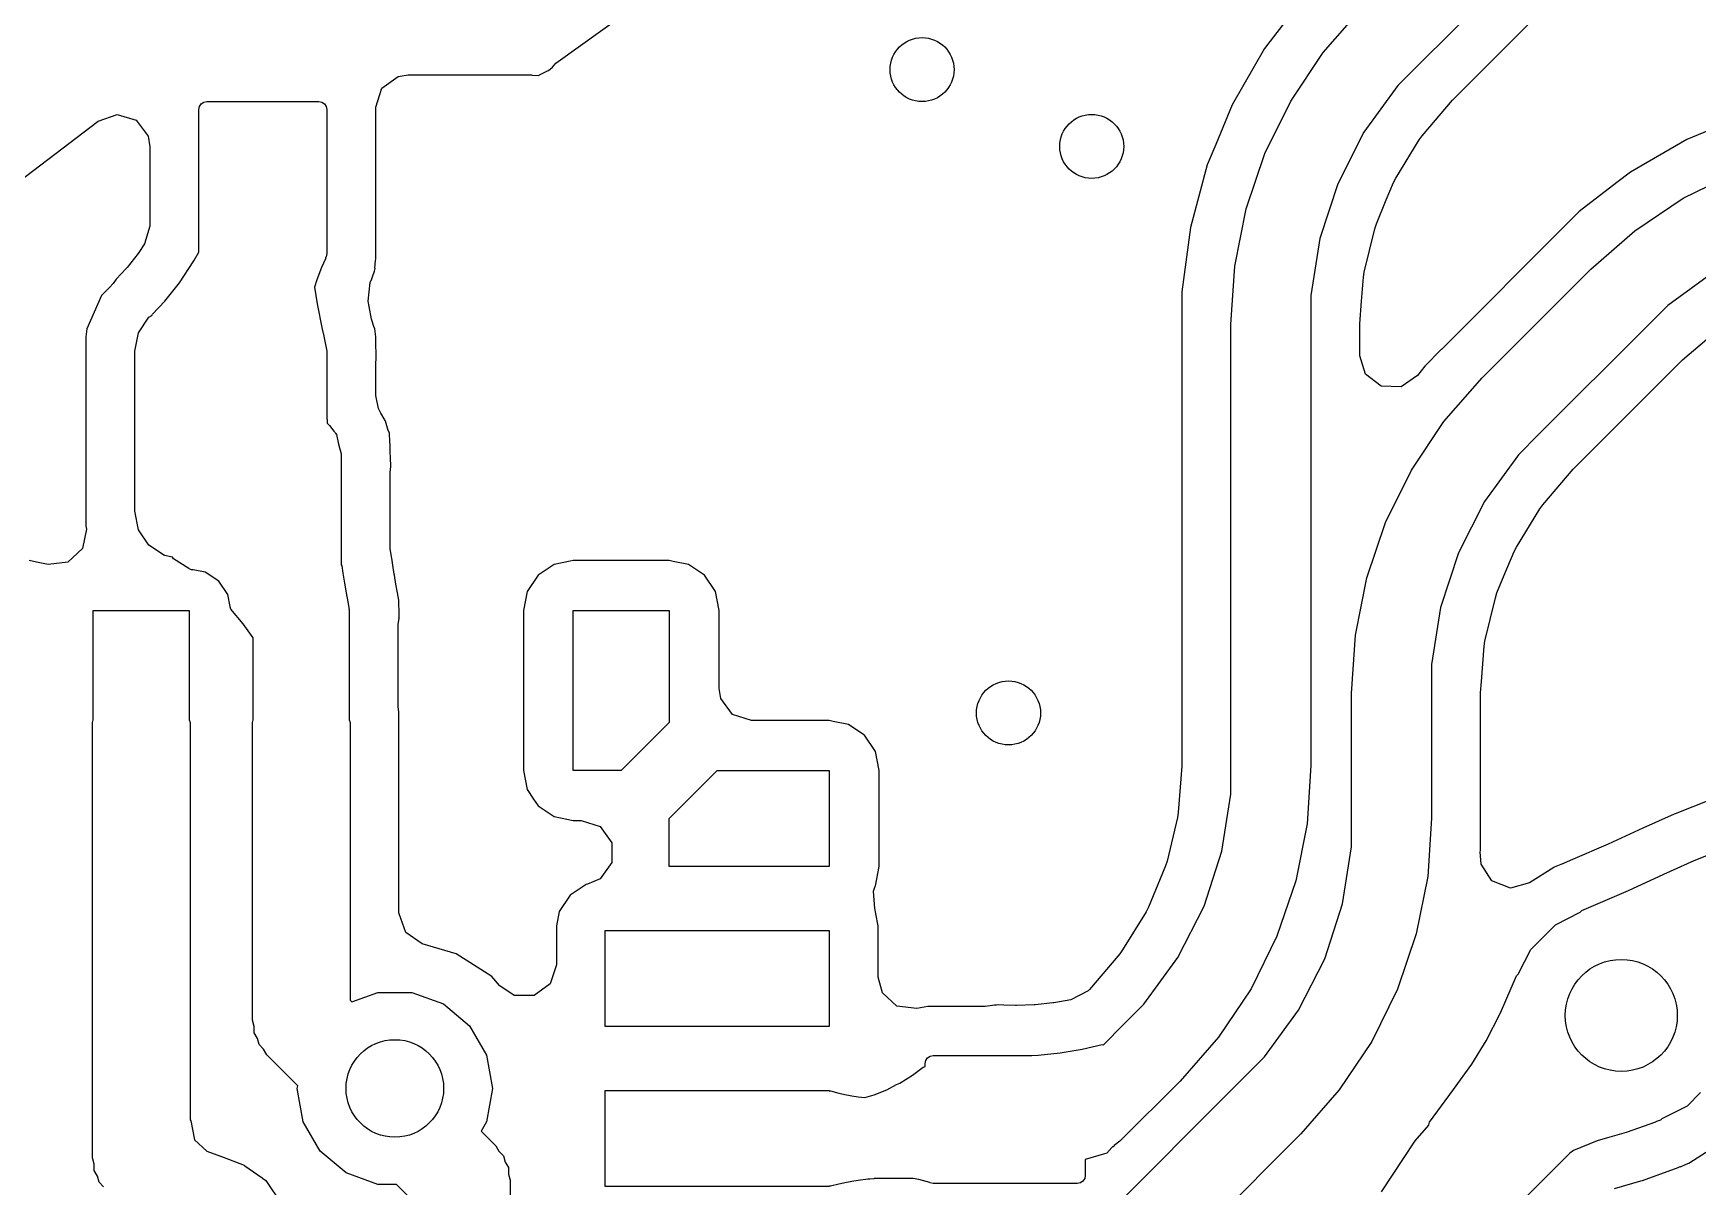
# Model space of a CAD drawing. Extents: x -51.8 to 4.2, y -14.8 to 14.8.
# Drawn here: x -5.59 to -0.39, y -3.05 to 0.55 of the extents above; entities that cross this region are included whole.
import ezdxf

# ---------------------------------------------------------------- set-up
doc = ezdxf.new("R2010")
doc.units = 0
doc.layers.add('BLACK', color=7, linetype='CONTINUOUS')

msp = doc.modelspace()

# ---------------------------------------------------------------- linework, layer by layer
at = {"layer": 'BLACK', "linetype": 'CONTINUOUS'}
for p, q in [((-0.803585, 0.909638), (-1.25964, 0.453589)), ((-1.1072, 0.38979), (-0.724947, 0.772043)), ((-3.95429, 0.460032), (-3.62369, 0.697387)), ((-1.61625, 0.666734), (-1.73978, 0.505751)), ((-1.55671, 0.493161), (-1.43645, 0.630292)), ((-1.73978, 0.505751), (-1.84123, 0.330041)), ((-1.65809, 0.341442), (-1.55671, 0.493161)), ((-4.49789, 0.381907), (-4.44759, 0.418452)), ((-4.44759, 0.418452), (-4.4165, 0.423376)), ((-4.4165, 0.423376), (-4.0348, 0.423376)), ((-4.0348, 0.423376), (-4.03101, 0.423233)), ((-4.03101, 0.423233), (-4.02854, 0.423047)), ((-4.02854, 0.423047), (-4.00797, 0.421491)), ((-4.00797, 0.421491), (-4.00514, 0.423526)), ((-4.00514, 0.423526), (-3.98087, 0.436342)), ((-3.98087, 0.436342), (-3.97759, 0.437535)), ((-3.97759, 0.437535), (-3.97758, 0.437537)), ((-3.97758, 0.437537), (-3.96539, 0.447773)), ((-3.96539, 0.447773), (-3.95429, 0.460032)), ((-1.25962, 0.453574), (-1.32334, 0.389855)), ((-1.25964, 0.453589), (-1.25964, 0.453586)), ((-1.25964, 0.453586), (-1.25962, 0.453574)), ((-4.5171, 0.322776), (-4.49789, 0.381907)), ((-1.32334, 0.389855), (-1.42928, 0.24405)), ((-1.14558, 0.351409), (-1.11687, 0.380118)), ((-1.11687, 0.38012), (-1.10721, 0.389782)), ((-1.11687, 0.380118), (-1.11687, 0.38012)), ((-1.10721, 0.389782), (-1.1072, 0.38979)), ((-5.07, 0.315), (-5.0681, 0.324567)), ((-5.07, -0.130693), (-5.07, 0.315)), ((-5.0681, 0.324567), (-5.06268, 0.332678)), ((-5.06268, 0.332678), (-5.05457, 0.338097)), ((-5.05457, 0.338097), (-5.045, 0.34)), ((-5.045, 0.34), (-4.695, 0.34)), ((-4.695, 0.34), (-4.68543, 0.338097)), ((-4.68543, 0.338097), (-4.67732, 0.332678)), ((-4.67732, 0.332678), (-4.6719, 0.324567)), ((-4.6719, 0.324567), (-4.67, 0.315)), ((-4.67, 0.315), (-4.67, -0.135)), ((-4.5171, -0.15252), (-4.5171, 0.322776)), ((-1.84123, 0.330033), (-1.8924, 0.206513)), ((-1.84123, 0.330041), (-1.84123, 0.330038)), ((-1.84123, 0.330038), (-1.84123, 0.330033)), ((-1.7388, 0.177788), (-1.65809, 0.341442)), ((-1.24747, 0.233097), (-1.15264, 0.34413)), ((-1.15264, 0.34413), (-1.14996, 0.347026)), ((-1.14996, 0.347026), (-1.14558, 0.351409)), ((-5.97521, -0.169427), (-5.38432, 0.279079)), ((-5.38432, 0.279079), (-5.32561, 0.299525)), ((-5.32561, 0.299525), (-5.26609, 0.281554)), ((-5.26609, 0.281554), (-5.2285, 0.232031)), ((-0.301811, 0.270215), (-0.420035, 0.221246)), ((-5.2285, 0.232031), (-5.2229, 0.198947)), ((-1.42928, 0.24405), (-1.5111, 0.083468)), ((-1.32983, 0.101078), (-1.25674, 0.22034)), ((-1.25674, 0.22034), (-1.24747, 0.233097)), ((-0.420035, 0.221246), (-0.595753, 0.119797)), ((-5.2229, 0.198947), (-5.2229, -0.048718)), ((-1.8924, 0.206513), (-1.91889, 0.142569)), ((-1.79746, 0.005), (-1.7388, 0.177788)), ((-1.91889, 0.142569), (-1.97141, -0.053412)), ((-0.595759, 0.119793), (-0.638454, 0.087032)), ((-0.595756, 0.119795), (-0.595759, 0.119793)), ((-0.595753, 0.119797), (-0.595756, 0.119795)), ((-0.431447, 0.038104), (-0.267791, 0.118809)), ((-1.5111, 0.083468), (-1.5668, -0.087936)), ((-1.35934, 0.033073), (-1.33698, 0.087042)), ((-1.33698, 0.087042), (-1.32983, 0.101078)), ((-0.638454, 0.087032), (-0.756742, -0.003733)), ((-1.83306, -0.173965), (-1.79746, 0.005)), ((-1.39051, -0.042173), (-1.35934, 0.033073)), ((-0.58317, -0.063272), (-0.431447, 0.038104)), ((-5.2229, -0.048718), (-5.23972, -0.104409)), ((-1.39538, -0.057182), (-1.39051, -0.042173)), ((-0.791744, -0.038734), (-1.18725, -0.434241)), ((-0.756742, -0.003733), (-0.791744, -0.038734)), ((-1.97141, -0.053416), (-1.9979, -0.254589)), ((-1.97141, -0.053412), (-1.97141, -0.053416)), ((-1.5668, -0.087936), (-1.595, -0.265942)), ((-1.42803, -0.193171), (-1.39538, -0.057182)), ((-0.720362, -0.183585), (-0.58317, -0.063272)), ((-5.26028, -0.135047), (-5.29411, -0.178112)), ((-5.25794, -0.131814), (-5.26028, -0.135047)), ((-5.23972, -0.104409), (-5.25794, -0.131814)), ((-5.08567, -0.15789), (-5.07, -0.130693)), ((-4.67474, -0.151191), (-4.68652, -0.178652)), ((-4.67384, -0.147586), (-4.67474, -0.151191)), ((-4.6719, -0.144567), (-4.67387, -0.147505)), ((-4.67387, -0.147505), (-4.67384, -0.147586)), ((-4.67, -0.135), (-4.6719, -0.144567)), ((-4.51786, -0.156353), (-4.5171, -0.15252)), ((-5.29739, -0.181881), (-5.3289, -0.214685)), ((-5.29411, -0.178112), (-5.29739, -0.181881)), ((-5.13101, -0.226102), (-5.08567, -0.157901)), ((-5.08567, -0.157897), (-5.08567, -0.15789)), ((-5.08567, -0.157901), (-5.08567, -0.157897)), ((-4.68652, -0.178652), (-4.70114, -0.217239)), ((-4.52963, -0.213431), (-4.52776, -0.207894)), ((-4.52776, -0.207894), (-4.52159, -0.189598)), ((-4.52159, -0.189597), (-4.52068, -0.185992)), ((-4.52159, -0.189599), (-4.52159, -0.189597)), ((-4.52159, -0.189598), (-4.52159, -0.189599)), ((-4.52068, -0.185992), (-4.51965, -0.181593)), ((-4.5197, -0.180488), (-4.51786, -0.156353)), ((-4.51965, -0.181593), (-4.5197, -0.180488)), ((-1.845, -0.356047), (-1.83306, -0.173965)), ((-1.4305, -0.208745), (-1.42803, -0.193171)), ((-1.05941, -0.522634), (-0.720362, -0.183585)), ((-0.33406, -0.19071), (-0.479866, -0.296643)), ((-5.34923, -0.240865), (-5.37422, -0.265855)), ((-5.33836, -0.227999), (-5.34923, -0.240865)), ((-5.32891, -0.214695), (-5.33836, -0.227999)), ((-5.3289, -0.214685), (-5.32891, -0.214695)), ((-5.17635, -0.283803), (-5.13101, -0.226102)), ((-4.70114, -0.217239), (-4.70868, -0.239443)), ((-4.70868, -0.239443), (-4.7, -0.2915)), ((-4.5409, -0.283089), (-4.5345, -0.224784)), ((-4.5345, -0.224784), (-4.52963, -0.213431)), ((-1.9979, -0.254589), (-1.9979, -0.300206)), ((-1.43635, -0.283093), (-1.4305, -0.208745)), ((-5.37422, -0.265856), (-5.41996, -0.369448)), ((-5.37422, -0.265855), (-5.37422, -0.265856)), ((-5.21503, -0.324073), (-5.17635, -0.283803)), ((-4.7, -0.2915), (-4.685, -0.371)), ((-4.53767, -0.300228), (-4.5409, -0.283089)), ((-4.53024, -0.339577), (-4.53767, -0.300228)), ((-1.9979, -0.300206), (-1.9979, -0.300228)), ((-1.9979, -0.300228), (-1.9979, -0.356042)), ((-1.595, -0.265942), (-1.595, -0.356051)), ((-1.44195, -0.354093), (-1.43635, -0.283093)), ((-0.479866, -0.296643), (-0.543585, -0.360362)), ((-5.25858, -0.382597), (-5.22607, -0.333934)), ((-5.22607, -0.333934), (-5.21694, -0.327835)), ((-5.21694, -0.327835), (-5.21503, -0.324073)), ((-4.52951, -0.342925), (-4.53024, -0.339577)), ((-4.52324, -0.362203), (-4.52951, -0.342925)), ((-4.52004, -0.36945), (-4.52324, -0.362203)), ((-1.9979, -0.356042), (-1.9979, -0.416751)), ((-1.845, -0.356048), (-1.845, -0.356047)), ((-1.845, -0.356051), (-1.845, -0.356048)), ((-1.845, -1.73395), (-1.845, -0.356051)), ((-1.595, -0.356051), (-1.595, -1.73394)), ((-1.4421, -0.358042), (-1.44195, -0.354093)), ((-1.4421, -0.454264), (-1.4421, -0.358042)), ((-0.543585, -0.360362), (-0.882636, -0.699411)), ((-5.41996, -0.369448), (-5.4229, -0.39477)), ((-5.4229, -0.39477), (-5.4229, -0.985233)), ((-5.27, -0.44), (-5.25858, -0.382597)), ((-4.685, -0.371), (-4.68299, -0.380243)), ((-4.68299, -0.380243), (-4.68142, -0.382597)), ((-4.68142, -0.382597), (-4.67, -0.44)), ((-4.5171, -0.394774), (-4.52004, -0.36945)), ((-4.5171, -0.394776), (-4.5171, -0.394774)), ((-4.5171, -0.405633), (-4.5171, -0.394776)), ((-4.51612, -0.461134), (-4.5171, -0.405633)), ((-0.433975, -0.467203), (-0.323106, -0.372512)), ((-5.27, -0.94), (-5.27, -0.44)), ((-4.67, -0.44), (-4.67, -0.65257)), ((-4.5171, -0.475594), (-4.51625, -0.466079)), ((-4.51651, -0.466058), (-4.51612, -0.461134)), ((-4.51625, -0.466079), (-4.51651, -0.466058)), ((-1.9979, -0.416751), (-1.9979, -0.41676)), ((-1.9979, -0.41676), (-1.9979, -1.67684)), ((-1.42441, -0.511243), (-1.4421, -0.454264)), ((-1.18751, -0.434524), (-1.23925, -0.486267)), ((-1.18725, -0.434241), (-1.18751, -0.434524)), ((-0.436853, -0.469862), (-0.433975, -0.467203)), ((-4.5171, -0.57824), (-4.5171, -0.475594)), ((-1.37508, -0.549093), (-1.42441, -0.511243)), ((-1.26169, -0.515507), (-1.31293, -0.550722)), ((-1.23925, -0.486267), (-1.26169, -0.515507)), ((-0.730203, -0.76321), (-0.436853, -0.469862)), ((-1.31293, -0.550722), (-1.37508, -0.549093)), ((-1.17971, -0.659839), (-1.05945, -0.522708)), ((-1.05945, -0.522708), (-1.05941, -0.522637)), ((-1.05941, -0.522636), (-1.05941, -0.522634)), ((-1.05941, -0.522637), (-1.05941, -0.522636)), ((-4.50853, -0.618865), (-4.5171, -0.57824)), ((-4.50498, -0.62691), (-4.50853, -0.618865)), ((-4.67, -0.65257), (-4.66943, -0.653507)), ((-4.66943, -0.653507), (-4.6693, -0.654696)), ((-4.6693, -0.654696), (-4.66878, -0.664447)), ((-4.66878, -0.664447), (-4.66161, -0.671612)), ((-4.66161, -0.671612), (-4.64823, -0.689482)), ((-4.50173, -0.633073), (-4.50498, -0.62691)), ((-4.4875, -0.656054), (-4.50173, -0.633073)), ((-4.48638, -0.657872), (-4.4875, -0.656054)), ((-4.4849, -0.665769), (-4.48638, -0.657872)), ((-4.47804, -0.687921), (-4.4849, -0.665769)), ((-1.28109, -0.811558), (-1.17971, -0.659839)), ((-4.64823, -0.689482), (-4.64484, -0.69242)), ((-4.64484, -0.69242), (-4.64407, -0.695037)), ((-4.64407, -0.695037), (-4.64029, -0.700094)), ((-4.64029, -0.700094), (-4.63371, -0.730328)), ((-4.47479, -0.695273), (-4.47804, -0.687921)), ((-4.47345, -0.724417), (-4.47479, -0.695273)), ((-4.47264, -0.731338), (-4.47345, -0.724417)), ((-0.882624, -0.699426), (-0.946344, -0.763145)), ((-0.882636, -0.699411), (-0.882637, -0.699414)), ((-0.882637, -0.699414), (-0.882624, -0.699426)), ((-4.63371, -0.730328), (-4.625, -0.76)), ((-4.625, -0.76), (-4.625, -1.10696)), ((-4.4721, -0.734247), (-4.47264, -0.731338)), ((-4.4721, -0.752399), (-4.4721, -0.734247)), ((-4.47205, -0.754721), (-4.4721, -0.752399)), ((-4.47121, -0.772878), (-4.47205, -0.754721)), ((-4.47, -0.799059), (-4.47121, -0.772878)), ((-0.946344, -0.763145), (-1.05228, -0.90895)), ((-0.763198, -0.796208), (-0.739871, -0.772882)), ((-0.739871, -0.77288), (-0.730208, -0.763218)), ((-0.739871, -0.772882), (-0.739871, -0.77288)), ((-0.730208, -0.763218), (-0.730203, -0.76321)), ((-4.4721, -0.817629), (-4.47162, -0.81067)), ((-4.4721, -1.05583), (-4.4721, -0.817629)), ((-4.47162, -0.81067), (-4.47, -0.799064)), ((-4.47, -0.799064), (-4.47, -0.799059)), ((-1.3618, -0.975212), (-1.28109, -0.811558)), ((-0.870475, -0.919903), (-0.775642, -0.80887)), ((-0.775642, -0.80887), (-0.774505, -0.80764)), ((-0.774505, -0.80764), (-0.772964, -0.805974)), ((-0.772964, -0.805974), (-0.763198, -0.796208)), ((-1.05228, -0.90895), (-1.1341, -1.06953)), ((-0.95283, -1.05192), (-0.879744, -0.93266)), ((-0.879744, -0.93266), (-0.870475, -0.919903)), ((-5.4229, -0.985233), (-5.4217, -0.99553)), ((-5.25858, -0.997403), (-5.27, -0.94)), ((-1.42046, -1.148), (-1.3618, -0.975212)), ((-5.4217, -0.99553), (-5.43398, -1.05648)), ((-5.22607, -1.04607), (-5.25858, -0.997403)), ((-5.43398, -1.05648), (-5.47973, -1.09858)), ((-5.1774, -1.07858), (-5.22607, -1.04607)), ((-5.15264, -1.08351), (-5.1774, -1.07858)), ((-5.14954, -1.08799), (-5.15264, -1.08351)), ((-5.10156, -1.11895), (-5.14954, -1.08799)), ((-4.46797, -1.08233), (-4.4721, -1.05583)), ((-4.46828, -1.08241), (-4.46797, -1.08233)), ((-4.46738, -1.08629), (-4.46828, -1.08241)), ((-4.46737, -1.0863), (-4.46738, -1.08629)), ((-4.46397, -1.1088), (-4.46737, -1.0863)), ((-1.1341, -1.06953), (-1.1898, -1.24094)), ((-0.990555, -1.13977), (-0.959981, -1.06596)), ((-0.959981, -1.06596), (-0.95283, -1.05192)), ((-5.57751, -1.09858), (-5.6, -1.0941)), ((-5.54126, -1.10579), (-5.57751, -1.09858)), ((-5.47973, -1.09858), (-5.54126, -1.10579)), ((-5.10054, -1.1198), (-5.10156, -1.11895)), ((-5.10156, -1.11895), (-5.10156, -1.11895)), ((-5.09307, -1.1225), (-5.10054, -1.1198)), ((-5.08744, -1.1225), (-5.09307, -1.1225)), ((-5.05025, -1.1299), (-5.08744, -1.1225)), ((-5.00808, -1.15808), (-5.05025, -1.1299)), ((-4.625, -1.10696), (-4.62349, -1.10995)), ((-4.62349, -1.10995), (-4.62, -1.133)), ((-4.62, -1.133), (-4.615, -1.1645)), ((-4.45954, -1.1367), (-4.46397, -1.1088)), ((-4.45915, -1.13914), (-4.45954, -1.1367)), ((-4.45436, -1.16787), (-4.45915, -1.13914)), ((-4.01023, -1.13977), (-4.04403, -1.19034)), ((-3.95966, -1.10597), (-4.01023, -1.13976)), ((-4.01023, -1.13976), (-4.01023, -1.13977)), ((-3.9099, -1.09607), (-3.95966, -1.10597)), ((-3.9, -1.0941), (-3.9099, -1.09607)), ((-3.6, -1.0941), (-3.9, -1.0941)), ((-3.58813, -1.09647), (-3.6, -1.0941)), ((-3.54034, -1.10597), (-3.58813, -1.09647)), ((-3.48977, -1.13976), (-3.54034, -1.10597)), ((-3.48977, -1.13977), (-3.48977, -1.13976)), ((-3.45597, -1.19034), (-3.48977, -1.13977)), ((-1.01351, -1.19517), (-0.990555, -1.13977)), ((-4.9799, -1.20025), (-5.00808, -1.15808)), ((-4.615, -1.1645), (-4.61, -1.1945)), ((-4.61, -1.1945), (-4.605, -1.223)), ((-4.4496, -1.19498), (-4.45436, -1.16787)), ((-4.44538, -1.21777), (-4.4496, -1.19498)), ((-4.04403, -1.19034), (-4.05589, -1.25)), ((-3.4441, -1.25), (-3.45597, -1.19034)), ((-1.45606, -1.32696), (-1.42046, -1.148)), ((-1.01838, -1.21018), (-1.01351, -1.19517)), ((-4.9725, -1.23744), (-4.9799, -1.20025)), ((-4.9725, -1.23829), (-4.9725, -1.23744)), ((-4.96979, -1.24577), (-4.9725, -1.23829)), ((-4.93165, -1.2916), (-4.96979, -1.24577)), ((-4.605, -1.223), (-4.60065, -1.24652)), ((-4.60065, -1.24652), (-4.60103, -1.25)), ((-4.44538, -1.21778), (-4.44538, -1.21777)), ((-4.44538, -1.21777), (-4.44538, -1.21777)), ((-4.4437, -1.2639), (-4.44538, -1.21778)), ((-1.1898, -1.24094), (-1.218, -1.41894)), ((-1.05103, -1.34617), (-1.01838, -1.21018)), ((-5.4, -1.59104), (-5.4, -1.25)), ((-5.4, -1.25), (-5.1, -1.25)), ((-5.1, -1.25), (-5.1, -1.59104)), ((-4.9, -1.33549), (-4.93165, -1.2916)), ((-4.60103, -1.25), (-4.6, -1.25)), ((-4.6, -1.25), (-4.6, -1.59104)), ((-4.4471, -1.29372), (-4.4446, -1.27436)), ((-4.4471, -1.54954), (-4.4471, -1.29372)), ((-4.44512, -1.27427), (-4.44445, -1.27063)), ((-4.4446, -1.27436), (-4.44512, -1.27427)), ((-4.44445, -1.27063), (-4.4437, -1.2639)), ((-4.44445, -1.27063), (-4.44445, -1.27063)), ((-4.05589, -1.25), (-4.05589, -1.75)), ((-3.9, -1.6), (-3.9, -1.25)), ((-3.9, -1.25), (-3.6, -1.25)), ((-3.6, -1.25), (-3.6, -1.6)), ((-3.4441, -1.4935), (-3.4441, -1.25)), ((-4.9, -1.59104), (-4.9, -1.33549)), ((-1.468, -1.50905), (-1.45606, -1.32696)), ((-1.0535, -1.36174), (-1.05103, -1.34617)), ((-1.06215, -1.47161), (-1.0535, -1.36174)), ((-1.218, -1.41894), (-1.218, -1.50905)), ((-3.43918, -1.52459), (-3.4441, -1.4935)), ((-1.0651, -1.51104), (-1.06495, -1.50709)), ((-1.06495, -1.50709), (-1.06215, -1.47161)), ((-4.44539, -1.56802), (-4.4471, -1.54954)), ((-3.40264, -1.57489), (-3.43918, -1.52459)), ((-1.468, -1.89869), (-1.468, -1.50905)), ((-1.468, -1.50905), (-1.468, -1.50905)), ((-1.468, -1.50905), (-1.468, -1.50905)), ((-1.218, -1.50905), (-1.218, -1.89869)), ((-1.0651, -1.84969), (-1.0651, -1.51104)), ((-5.4024, -1.6), (-5.4, -1.59104)), ((-5.4024, -2.96), (-5.4024, -1.6)), ((-5.1, -1.59104), (-5.0976, -1.6)), ((-5.0976, -1.6), (-5.0976, -2.84104)), ((-4.9024, -1.6), (-4.9, -1.59104)), ((-4.9024, -2.53), (-4.9024, -1.6)), ((-4.6, -1.59104), (-4.5976, -1.6)), ((-4.5976, -1.6), (-4.5976, -2.46687)), ((-4.4447, -1.57171), (-4.44539, -1.56802)), ((-4.4447, -2.19469), (-4.4447, -1.57171)), ((-4.4447, -1.57171), (-4.4447, -1.57171)), ((-3.9, -1.75), (-3.9, -1.6)), ((-3.6, -1.6), (-3.75, -1.75)), ((-3.3435, -1.5941), (-3.40264, -1.57489)), ((-3.1, -1.5941), (-3.3435, -1.5941)), ((-3.08813, -1.59647), (-3.1, -1.5941)), ((-3.1, -1.5941), (-3.1, -1.5941)), ((-3.04034, -1.60597), (-3.08813, -1.59647)), ((-2.99228, -1.63809), (-3.04034, -1.60597)), ((-2.98977, -1.63977), (-2.99228, -1.63809)), ((-2.95597, -1.69034), (-2.98977, -1.63977)), ((-2.9441, -1.75), (-2.95597, -1.69034)), ((-1.9979, -1.67684), (-1.9979, -1.67686)), ((-1.9979, -1.67686), (-1.9979, -1.73198)), ((-4.05589, -1.75), (-4.04403, -1.80966)), ((-3.75, -1.75), (-3.9, -1.75)), ((-3.6, -1.9), (-3.45, -1.75)), ((-3.45, -1.75), (-3.1, -1.75)), ((-3.1, -1.75), (-3.1, -2.05)), ((-2.9441, -2.05), (-2.9441, -1.75)), ((-1.99806, -1.73593), (-2.00949, -1.88126)), ((-1.9979, -1.73198), (-1.99806, -1.73593)), ((-1.845, -1.82407), (-1.845, -1.73395)), ((-1.845, -1.73395), (-1.845, -1.73395)), ((-1.845, -1.73395), (-1.845, -1.73395)), ((-1.595, -1.73394), (-1.60693, -1.91603)), ((-4.04403, -1.80966), (-4.02433, -1.83913)), ((-4.02433, -1.83913), (-4.01023, -1.86023)), ((-4.01023, -1.86023), (-3.95966, -1.89403)), ((-1.87319, -2.00208), (-1.845, -1.82407)), ((-1.0651, -1.89869), (-1.0651, -1.84969)), ((-0.340719, -1.83913), (-0.456625, -1.88491)), ((-3.95966, -1.89403), (-3.9, -1.90589)), ((-3.9, -1.90589), (-3.87521, -1.90589)), ((-3.87521, -1.90589), (-3.81608, -1.92511)), ((-3.6, -2.05), (-3.6, -1.9)), ((-2.01196, -1.89685), (-2.0446, -2.03284)), ((-2.00949, -1.88126), (-2.01196, -1.89685)), ((-1.60693, -1.91603), (-1.64252, -2.095)), ((-1.468, -1.9888), (-1.468, -1.89869)), ((-1.468, -1.89869), (-1.468, -1.89869)), ((-1.218, -1.89869), (-1.22993, -2.08077)), ((-1.218, -1.89869), (-1.218, -1.89869)), ((-1.0651, -2.00014), (-1.0651, -1.89869)), ((-0.460143, -1.8864), (-0.557511, -1.93008)), ((-0.456625, -1.88491), (-0.460143, -1.8864)), ((-3.81608, -1.92511), (-3.77953, -1.97541)), ((-3.77953, -1.97541), (-3.77953, -2.03758)), ((-0.557511, -1.93008), (-0.666502, -1.98001)), ((-1.92888, -2.17348), (-1.87319, -2.00208)), ((-1.49619, -2.16681), (-1.468, -1.9888)), ((-1.06554, -2.0035), (-1.0651, -2.00014)), ((-1.0631, -2.04221), (-1.06554, -2.0035)), ((-0.777961, -2.02794), (-0.810756, -2.04204)), ((-0.666502, -1.98001), (-0.777961, -2.02794)), ((-0.396819, -2.03106), (-0.284642, -1.98675)), ((-3.77953, -2.03758), (-3.81608, -2.08788)), ((-3.45, -2.05), (-3.6, -2.05)), ((-3.1, -2.05), (-3.45, -2.05)), ((-2.95597, -2.10966), (-2.9441, -2.05)), ((-2.04948, -2.04785), (-2.06606, -2.08788)), ((-2.0446, -2.03284), (-2.04948, -2.04785)), ((-1.02949, -2.09452), (-1.0631, -2.04221)), ((-0.836064, -2.05284), (-0.911417, -2.10127)), ((-0.836055, -2.05284), (-0.836064, -2.05284)), ((-0.834424, -2.05236), (-0.836055, -2.05284)), ((-0.814352, -2.04402), (-0.834424, -2.05236)), ((-0.810756, -2.04204), (-0.814352, -2.04402)), ((-0.602423, -2.12433), (-0.492313, -2.07389)), ((-0.492313, -2.07389), (-0.397022, -2.03114)), ((-0.397022, -2.03114), (-0.396819, -2.03106)), ((-3.85966, -2.10597), (-3.91023, -2.13976)), ((-3.85559, -2.10516), (-3.85966, -2.10597)), ((-3.85966, -2.10597), (-3.85966, -2.10597)), ((-3.81608, -2.08788), (-3.85559, -2.10516)), ((-2.96161, -2.12651), (-2.95673, -2.1115)), ((-2.95736, -2.18051), (-2.96161, -2.12651)), ((-2.95673, -2.1115), (-2.95598, -2.10967)), ((-2.95598, -2.10967), (-2.95597, -2.10966)), ((-2.06606, -2.08788), (-2.10299, -2.17705)), ((-1.64252, -2.095), (-1.70117, -2.2678)), ((-1.22993, -2.08077), (-1.26553, -2.25974)), ((-0.971549, -2.11708), (-1.02949, -2.09452)), ((-0.911417, -2.10127), (-0.971549, -2.11708)), ((-0.748367, -2.18709), (-0.602423, -2.12433)), ((-3.91023, -2.13977), (-3.94403, -2.19034)), ((-3.91023, -2.13976), (-3.91023, -2.13977)), ((-2.9579, -2.18062), (-2.95736, -2.18051)), ((-2.957, -2.18519), (-2.9579, -2.18062)), ((-2.10299, -2.17705), (-2.11016, -2.19111)), ((-2.0107, -2.33407), (-1.92888, -2.17348)), ((-1.55189, -2.33821), (-1.49619, -2.16681)), ((-4.44466, -2.19756), (-4.4447, -2.19469)), ((-4.42376, -2.25612), (-4.44466, -2.19756)), ((-3.94403, -2.19034), (-3.9529, -2.23494)), ((-3.9529, -2.23494), (-3.9529, -2.35712)), ((-2.95674, -2.18849), (-2.957, -2.18519)), ((-2.95597, -2.19034), (-2.95674, -2.18849)), ((-2.95454, -2.19756), (-2.95597, -2.19034)), ((-2.95597, -2.19034), (-2.95597, -2.19034)), ((-2.9471, -2.23494), (-2.95454, -2.19756)), ((-2.9471, -2.39527), (-2.9471, -2.23494)), ((-2.11016, -2.19111), (-2.18323, -2.31035)), ((-0.908156, -2.30927), (-0.830725, -2.23184)), ((-0.830725, -2.23184), (-0.753925, -2.19271)), ((-0.753925, -2.19271), (-0.748367, -2.18709)), ((-4.37244, -2.29121), (-4.42376, -2.25612)), ((-3.8, -2.55), (-3.8, -2.25)), ((-3.8, -2.25), (-3.1, -2.25)), ((-3.1, -2.25), (-3.1, -2.55)), ((-1.70117, -2.2678), (-1.78188, -2.43146)), ((-1.26553, -2.25974), (-1.32419, -2.43253)), ((-4.26561, -2.32258), (-4.37244, -2.29121)), ((-4.21186, -2.35712), (-4.26561, -2.32258)), ((-2.19251, -2.32313), (-2.28702, -2.43378)), ((-2.18323, -2.31035), (-2.19251, -2.32313)), ((-2.11663, -2.47988), (-2.0107, -2.33407)), ((-1.63371, -2.49879), (-1.55189, -2.33821)), ((-0.947367, -2.38623), (-0.908156, -2.30927)), ((-4.15489, -2.39374), (-4.21186, -2.35712)), ((-3.9529, -2.35712), (-3.97211, -2.41626)), ((-1.00291, -2.50747), (-0.952913, -2.39161)), ((-0.952913, -2.39161), (-0.947367, -2.38623)), ((-4.59187, -2.4726), (-4.51063, -2.44303)), ((-4.51063, -2.44303), (-4.40477, -2.44303)), ((-4.40477, -2.44303), (-4.3053, -2.47924)), ((-4.13058, -2.42179), (-4.15489, -2.39374)), ((-4.12953, -2.423), (-4.13058, -2.42179)), ((-4.08459, -2.4528), (-4.12953, -2.423)), ((-3.97211, -2.41626), (-4.02241, -2.4528)), ((-2.93427, -2.44442), (-2.9471, -2.39527)), ((-2.88862, -2.48662), (-2.93427, -2.44442)), ((-2.29134, -2.43833), (-2.34569, -2.46639)), ((-2.2897, -2.43669), (-2.29134, -2.43833)), ((-2.28702, -2.43378), (-2.2897, -2.43669)), ((-1.78188, -2.43146), (-1.88326, -2.58318)), ((-1.32419, -2.43253), (-1.4049, -2.59619)), ((-4.5976, -2.46687), (-4.59187, -2.4726)), ((-4.3053, -2.47924), (-4.22421, -2.54728)), ((-4.02241, -2.4528), (-4.08459, -2.4528)), ((-2.82688, -2.49393), (-2.88862, -2.48662)), ((-2.79252, -2.4871), (-2.82688, -2.49393)), ((-2.61243, -2.4871), (-2.79252, -2.4871)), ((-2.59018, -2.48356), (-2.61243, -2.4871)), ((-2.59004, -2.48423), (-2.59018, -2.48356)), ((-2.58399, -2.48304), (-2.59004, -2.48423)), ((-2.57787, -2.48261), (-2.58399, -2.48304)), ((-2.57014, -2.48244), (-2.57787, -2.48261)), ((-2.57787, -2.48261), (-2.57787, -2.48261)), ((-2.57013, -2.48244), (-2.57014, -2.48244)), ((-2.57014, -2.48244), (-2.57014, -2.48244)), ((-2.57014, -2.48244), (-2.57014, -2.48244)), ((-2.55442, -2.48286), (-2.57013, -2.48244)), ((-2.51856, -2.48384), (-2.55442, -2.48286)), ((-2.51527, -2.48382), (-2.51856, -2.48384)), ((-2.46015, -2.48171), (-2.51527, -2.48382)), ((-2.45688, -2.48148), (-2.46015, -2.48171)), ((-2.40153, -2.47573), (-2.45688, -2.48148)), ((-2.39833, -2.4753), (-2.40153, -2.47573)), ((-2.34569, -2.46639), (-2.39833, -2.4753)), ((-2.18025, -2.5435), (-2.11663, -2.47988)), ((-4.89721, -2.54938), (-4.9024, -2.53)), ((-4.22421, -2.54728), (-4.17128, -2.63895)), ((-2.24328, -2.6065), (-2.18037, -2.54359)), ((-2.18037, -2.54359), (-2.18036, -2.54359)), ((-2.18036, -2.54359), (-2.18025, -2.5435)), ((-2.18036, -2.54359), (-2.18036, -2.54359)), ((-1.73965, -2.6446), (-1.63371, -2.49879)), ((-1.04694, -2.59493), (-1.00291, -2.50747)), ((-4.89721, -2.56944), (-4.89721, -2.54938)), ((-4.88718, -2.58682), (-4.89721, -2.56944)), ((-4.88198, -2.6062), (-4.88718, -2.58682)), ((-3.1, -2.55), (-3.8, -2.55)), ((-1.88326, -2.58318), (-2.00357, -2.72038)), ((-1.4049, -2.59619), (-1.50628, -2.74791)), ((-1.09202, -2.66687), (-1.04694, -2.59493)), ((-4.8678, -2.62039), (-4.88198, -2.6062)), ((-4.85776, -2.63776), (-4.8678, -2.62039)), ((-4.76098, -2.73455), (-4.85776, -2.63776)), ((-4.17128, -2.63895), (-4.1529, -2.7432)), ((-2.7981, -2.65543), (-2.79268, -2.64732)), ((-2.79268, -2.64732), (-2.78457, -2.6419)), ((-2.78457, -2.6419), (-2.775, -2.64)), ((-2.775, -2.64), (-2.46734, -2.64)), ((-2.46734, -2.64), (-2.44732, -2.63923)), ((-2.44732, -2.63923), (-2.37858, -2.6321)), ((-2.37858, -2.6321), (-2.32257, -2.62262)), ((-2.32257, -2.62262), (-2.30985, -2.62047)), ((-2.30985, -2.62047), (-2.30985, -2.62047)), ((-2.30985, -2.62047), (-2.30984, -2.62047)), ((-2.30984, -2.62047), (-2.24745, -2.60582)), ((-2.24745, -2.60582), (-2.24328, -2.6065)), ((-1.80337, -2.70832), (-1.73965, -2.6446)), ((-2.88, -2.72648), (-2.84, -2.7013)), ((-2.84, -2.7013), (-2.80663, -2.67655)), ((-2.80663, -2.67655), (-2.8, -2.67489)), ((-2.8, -2.665), (-2.7981, -2.65543)), ((-2.8, -2.67489), (-2.8, -2.665)), ((-1.1497, -2.74669), (-1.09202, -2.66687)), ((-4.7625, -2.7432), (-4.76098, -2.73455)), ((-4.74412, -2.84745), (-4.7625, -2.7432)), ((-4.1529, -2.7432), (-4.17128, -2.84745)), ((-3.8, -3.05), (-3.8, -2.75)), ((-3.8, -2.75), (-3.1, -2.75)), ((-3.1, -2.75), (-3.1, -2.75132)), ((-3.1, -2.75132), (-3.0961, -2.75104)), ((-3.0961, -2.75104), (-3.07, -2.758)), ((-2.96, -2.76333), (-2.92, -2.74715)), ((-2.92, -2.74715), (-2.88951, -2.73139)), ((-2.88951, -2.73139), (-2.88, -2.72648)), ((-2.88, -2.72648), (-2.88, -2.72648)), ((-2.88, -2.72648), (-2.88, -2.72648)), ((-2.24953, -3.15449), (-1.80336, -2.70832)), ((-2.00359, -2.72036), (-2.19161, -2.90839)), ((-2.00358, -2.72036), (-2.00359, -2.72036)), ((-2.00357, -2.72038), (-2.00358, -2.72036)), ((-1.80336, -2.70832), (-1.80337, -2.70832)), ((-1.80336, -2.70832), (-1.80336, -2.70832)), ((-1.80336, -2.70832), (-1.80336, -2.70832)), ((-1.50628, -2.74791), (-1.62657, -2.88507)), ((-1.22461, -2.84839), (-1.1497, -2.74669)), ((-0.377435, -2.75631), (-0.419275, -2.79816)), ((-3.07, -2.758), (-3.04591, -2.76322)), ((-3.04591, -2.76322), (-3.04, -2.7645)), ((-3.04, -2.7645), (-3.04, -2.7645)), ((-3.04, -2.7645), (-3.03, -2.76617)), ((-3.03, -2.76617), (-3.01, -2.7695)), ((-3.01, -2.7695), (-3.00999, -2.7695)), ((-3.00999, -2.7695), (-3.00998, -2.7695)), ((-3.00998, -2.7695), (-2.9894, -2.7719)), ((-2.9894, -2.7719), (-2.96, -2.76333)), ((-0.419275, -2.79816), (-0.498121, -2.83833)), ((-5.0976, -2.84104), (-5.09568, -2.84461)), ((-5.09568, -2.84461), (-5.08341, -2.90415)), ((-4.69119, -2.93912), (-4.74412, -2.84745)), ((-4.17128, -2.84745), (-4.18803, -2.87645)), ((-1.26868, -2.90697), (-1.22598, -2.85828)), ((-1.2267, -2.8571), (-1.22461, -2.84839)), ((-1.22598, -2.85828), (-1.2267, -2.8571)), ((-0.518358, -2.84811), (-0.60986, -2.8808)), ((-0.516844, -2.84787), (-0.518358, -2.84811)), ((-0.514867, -2.84686), (-0.516844, -2.84787)), ((-0.502611, -2.84248), (-0.514867, -2.84686)), ((-0.502096, -2.84229), (-0.502611, -2.84248)), ((-0.498121, -2.83833), (-0.502096, -2.84229)), ((-5.08341, -2.90415), (-5.04555, -2.93919)), ((-4.18803, -2.87645), (-4.14224, -2.92224)), ((-1.62659, -2.8851), (-2.24987, -3.50839)), ((-2.19161, -2.90839), (-2.20948, -2.92176)), ((-1.62657, -2.88507), (-1.62659, -2.8851)), ((-1.37482, -3.06581), (-1.26868, -2.90697)), ((-0.700229, -2.90725), (-0.774179, -2.93673)), ((-0.700226, -2.90725), (-0.700229, -2.90725)), ((-0.700223, -2.90725), (-0.700226, -2.90725)), ((-0.668367, -2.89793), (-0.700223, -2.90725)), ((-0.610185, -2.8809), (-0.668367, -2.89793)), ((-0.60986, -2.8808), (-0.610185, -2.8809)), ((-5.39721, -2.97938), (-5.4024, -2.96)), ((-5.04555, -2.93919), (-5.04555, -2.93919)), ((-5.04555, -2.93919), (-5.04555, -2.93919)), ((-5.04555, -2.93919), (-4.99112, -2.95935)), ((-4.99112, -2.95935), (-4.92862, -2.98307)), ((-4.6101, -3.00716), (-4.69119, -2.93912)), ((-4.14224, -2.92224), (-4.1322, -2.93961)), ((-4.1322, -2.93961), (-4.11802, -2.9538)), ((-4.11802, -2.9538), (-4.11283, -2.97318)), ((-2.23242, -2.94516), (-2.3, -2.965)), ((-2.21708, -2.92745), (-2.23242, -2.94516)), ((-2.21504, -2.92593), (-2.21708, -2.92745)), ((-2.21242, -2.92516), (-2.21504, -2.92593)), ((-2.20948, -2.92176), (-2.21242, -2.92516)), ((-0.78616, -2.94557), (-0.873322, -3.03273)), ((-0.774182, -2.93673), (-0.78616, -2.94557)), ((-0.774179, -2.93673), (-0.774182, -2.93673)), ((-0.41394, -2.97716), (-0.321582, -2.9178)), ((-5.39721, -2.99944), (-5.39721, -2.97938)), ((-5.38718, -3.01682), (-5.39721, -2.99944)), ((-4.92862, -2.98307), (-4.92598, -2.98448)), ((-4.92598, -2.98448), (-4.87212, -3.0229)), ((-4.51063, -3.04337), (-4.6101, -3.00716)), ((-4.11283, -2.97318), (-4.10279, -2.99056)), ((-4.10279, -2.99056), (-4.10279, -3.01062)), ((-4.10279, -3.01062), (-4.0976, -3.03)), ((-2.3, -3.015), (-2.3019, -3.02457)), ((-2.3, -2.965), (-2.3, -3.015)), ((-0.559015, -3.03031), (-0.44771, -2.99054)), ((-0.44771, -2.99054), (-0.445432, -2.98967)), ((-0.445432, -2.98967), (-0.445425, -2.98966)), ((-0.445425, -2.98966), (-0.440757, -2.98729)), ((-0.440757, -2.98729), (-0.440417, -2.98796)), ((-0.440417, -2.98796), (-0.42215, -2.97957)), ((-0.42215, -2.97957), (-0.41394, -2.97716)), ((-5.38198, -3.0362), (-5.38718, -3.01682)), ((-5.3678, -3.05039), (-5.38198, -3.0362)), ((-4.87212, -3.0229), (-4.87157, -3.02377)), ((-4.87157, -3.02377), (-4.8609, -3.0309)), ((-4.8609, -3.0309), (-4.81213, -3.1039)), ((-4.45216, -3.04337), (-4.51063, -3.04337)), ((-4.4024, -3.09313), (-4.45216, -3.04337)), ((-4.0976, -3.03), (-4.0976, -4.2)), ((-3.1, -3.05), (-3.8, -3.05)), ((-3.0961, -3.04896), (-3.1, -3.04868)), ((-3.1, -3.04868), (-3.1, -3.05)), ((-3.07001, -3.042), (-3.0961, -3.04896)), ((-3.07, -3.042), (-3.07001, -3.042)), ((-3.07001, -3.042), (-3.07001, -3.042)), ((-3.04673, -3.03696), (-3.07, -3.042)), ((-3.04, -3.0355), (-3.04673, -3.03696)), ((-3.03, -3.03383), (-3.04, -3.0355)), ((-3.04, -3.0355), (-3.04, -3.0355)), ((-3.01, -3.0305), (-3.03, -3.03383)), ((-3.00999, -3.0305), (-3.01, -3.0305)), ((-3.00998, -3.0305), (-3.00999, -3.0305)), ((-2.98001, -3.027), (-3.00998, -3.0305)), ((-2.98, -3.027), (-2.98001, -3.027)), ((-2.98001, -3.027), (-2.98001, -3.027)), ((-2.97308, -3.02654), (-2.98, -3.027)), ((-2.96092, -3.02573), (-2.97308, -3.02654)), ((-2.95932, -3.025), (-2.96092, -3.02573)), ((-2.838, -3.025), (-2.95932, -3.025)), ((-2.82, -3.028), (-2.838, -3.025)), ((-2.78618, -3.03702), (-2.82, -3.028)), ((-2.78457, -3.0381), (-2.78618, -3.03702)), ((-2.775, -3.04), (-2.78457, -3.0381)), ((-2.325, -3.04), (-2.775, -3.04)), ((-2.31543, -3.0381), (-2.325, -3.04)), ((-2.30732, -3.03268), (-2.31543, -3.0381)), ((-2.3019, -3.02457), (-2.30732, -3.03268)), ((-0.87331, -3.03274), (-0.933384, -3.09282)), ((-0.873322, -3.03273), (-0.87331, -3.03274)), ((-0.646421, -3.05603), (-0.563734, -3.03183)), ((-0.563734, -3.03183), (-0.559015, -3.03031))]:
    msp.add_line(p, q, dxfattribs=at)
at = {"layer": 'BLACK'}
for centre, radius in [((-2.81, 0.44), 0.1), ((-2.28, 0.2), 0.1), ((-2.54, -1.57), 0.1), ((-0.625, -2.515), 0.175), ((-4.4577, -2.7432), 0.1524)]:
    msp.add_circle(centre, radius, dxfattribs=at)

doc.saveas('drawing.dxf')
